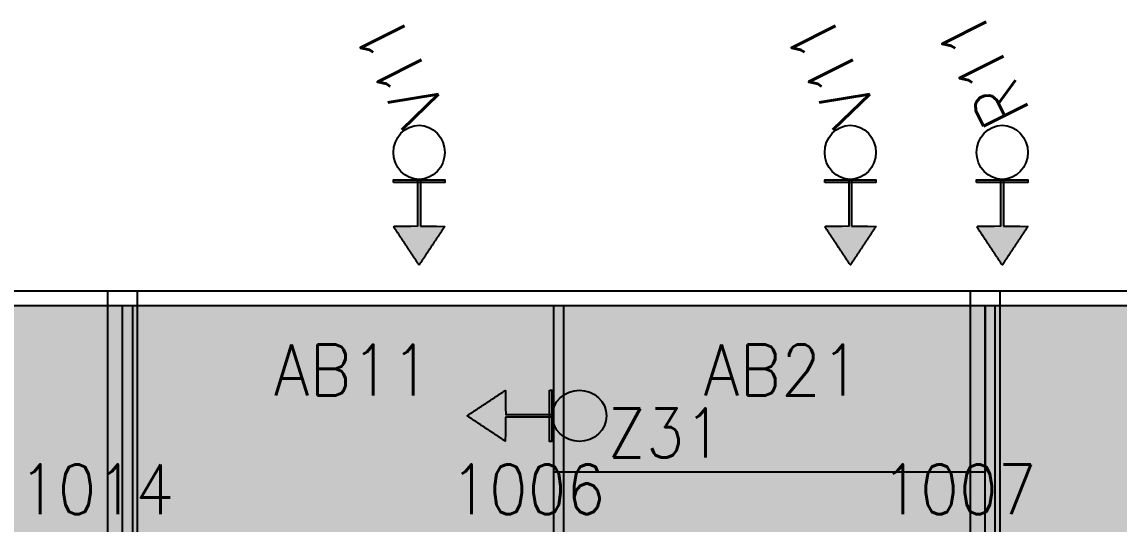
# Model space of a CAD drawing. Extents: x -63 to 1485, y -6 to 1218.
# Drawn here: x 226.5 to 450.3, y 1115.4 to 1217.8 of the extents above; entities that cross this region are included whole.
import ezdxf

# ---------------------------------------------------------------- set-up
doc = ezdxf.new("R2010")
doc.units = 0
doc.layers.get('0').update_dxf_attribs({"linetype": 'CONTINUOUS'})
doc.styles.get("Standard").update_dxf_attribs({"font": 'Standard'})

msp = doc.modelspace()

# ---------------------------------------------------------------- hatches: boundary and pattern name
for color, points in [(7, [(302.27, 1185.1), (302.27, 1185.62), (312.73, 1185.62), (312.73, 1185.1)]), (7, [(307.77, 1176.14), (311.06, 1176.14), (312.69, 1176.09), (312.61, 1175.97), (312.53, 1175.85), (312.46, 1175.74), (312.38, 1175.62), (312.3, 1175.5), (312.22, 1175.39), (312.15, 1175.27), (312.07, 1175.15), (311.99, 1175.04), (311.92, 1174.92), (311.84, 1174.81), (311.76, 1174.69), (311.68, 1174.57), (311.61, 1174.46), (311.53, 1174.34), (311.45, 1174.22), (311.38, 1174.11), (311.3, 1173.99), (311.22, 1173.88), (311.14, 1173.76), (311.07, 1173.64), (310.99, 1173.53), (310.91, 1173.41), (310.84, 1173.29), (310.76, 1173.18), (310.68, 1173.06), (310.6, 1172.95), (310.53, 1172.83), (310.45, 1172.71), (310.37, 1172.6), (310.3, 1172.48), (310.22, 1172.36), (310.14, 1172.25), (310.06, 1172.13), (309.99, 1172.01), (309.91, 1171.9), (309.83, 1171.78), (309.75, 1171.67), (309.68, 1171.55), (309.6, 1171.43), (309.52, 1171.32), (309.45, 1171.2), (309.37, 1171.08), (309.29, 1170.97), (309.21, 1170.85), (309.14, 1170.74), (309.06, 1170.62), (308.98, 1170.5), (308.91, 1170.39), (308.83, 1170.27), (308.75, 1170.15), (308.67, 1170.04), (308.6, 1169.92), (308.52, 1169.8), (308.44, 1169.69), (308.37, 1169.57), (308.29, 1169.46), (308.21, 1169.34), (308.13, 1169.22), (308.06, 1169.11), (307.98, 1168.99), (307.9, 1168.87), (307.83, 1168.76), (307.75, 1168.64), (307.67, 1168.53), (307.59, 1168.41), (307.52, 1168.29), (307.44, 1168.36), (307.36, 1168.48), (307.29, 1168.59), (307.21, 1168.71), (307.13, 1168.82), (307.05, 1168.94), (306.98, 1169.06), (306.9, 1169.17), (306.82, 1169.29), (306.75, 1169.41), (306.67, 1169.52), (306.59, 1169.64), (306.51, 1169.76), (306.44, 1169.87), (306.36, 1169.99), (306.28, 1170.1), (306.21, 1170.22), (306.13, 1170.34), (306.05, 1170.45), (305.97, 1170.57), (305.9, 1170.69), (305.82, 1170.8), (305.74, 1170.92), (305.67, 1171.03), (305.59, 1171.15), (305.51, 1171.27), (305.43, 1171.38), (305.36, 1171.5), (305.28, 1171.62), (305.2, 1171.73), (305.12, 1171.85), (305.05, 1171.97), (304.97, 1172.08), (304.89, 1172.2), (304.82, 1172.31), (304.74, 1172.43), (304.66, 1172.55), (304.58, 1172.66), (304.51, 1172.78), (304.43, 1172.9), (304.35, 1173.01), (304.28, 1173.13), (304.2, 1173.24), (304.12, 1173.36), (304.04, 1173.48), (303.97, 1173.59), (303.89, 1173.71), (303.81, 1173.83), (303.74, 1173.94), (303.66, 1174.06), (303.58, 1174.17), (303.5, 1174.29), (303.43, 1174.41), (303.35, 1174.52), (303.27, 1174.64), (303.2, 1174.76), (303.12, 1174.87), (303.04, 1174.99), (302.96, 1175.11), (302.89, 1175.22), (302.81, 1175.34), (302.73, 1175.45), (302.65, 1175.57), (302.58, 1175.69), (302.5, 1175.8), (302.42, 1175.92), (302.35, 1176.04), (302.54, 1176.14), (305.83, 1176.14), (307.23, 1176.21), (307.23, 1176.33), (307.23, 1176.44), (307.23, 1176.56), (307.23, 1176.68), (307.23, 1176.79), (307.23, 1176.91), (307.23, 1177.02), (307.23, 1177.14), (307.23, 1177.26), (307.23, 1177.37), (307.23, 1177.49), (307.23, 1177.61), (307.23, 1177.72), (307.23, 1177.84), (307.23, 1177.95), (307.23, 1178.07), (307.23, 1178.19), (307.23, 1178.3), (307.23, 1178.42), (307.23, 1178.54), (307.23, 1178.65), (307.23, 1178.77), (307.23, 1178.89), (307.23, 1179), (307.23, 1179.12), (307.23, 1179.23), (307.23, 1179.35), (307.23, 1179.47), (307.23, 1179.58), (307.23, 1179.7), (307.23, 1179.82), (307.23, 1179.93), (307.23, 1180.05), (307.23, 1180.17), (307.23, 1180.28), (307.23, 1180.4), (307.23, 1180.51), (307.23, 1180.63), (307.23, 1180.75), (307.23, 1180.86), (307.23, 1180.98), (307.23, 1181.1), (307.23, 1181.21), (307.23, 1181.33), (307.23, 1181.45), (307.23, 1181.56), (307.23, 1181.68), (307.23, 1181.79), (307.23, 1181.91), (307.23, 1182.03), (307.23, 1182.14), (307.23, 1182.26), (307.23, 1182.38), (307.23, 1182.49), (307.23, 1182.61), (307.23, 1182.72), (307.23, 1182.84), (307.23, 1182.96), (307.23, 1183.07), (307.23, 1183.19), (307.23, 1183.31), (307.23, 1183.42), (307.23, 1183.54), (307.23, 1183.66), (307.23, 1183.77), (307.23, 1183.89), (307.23, 1184), (307.23, 1184.12), (307.23, 1184.24), (307.23, 1184.35), (307.23, 1184.47), (307.23, 1184.59), (307.23, 1184.7), (307.23, 1184.82), (307.23, 1184.94), (307.23, 1185.05), (307.23, 1185.17), (307.23, 1185.28), (307.23, 1185.4), (307.23, 1185.52), (307.23, 1185.63), (307.77, 1185.68), (307.77, 1185.57), (307.77, 1185.45), (307.77, 1185.33), (307.77, 1185.22), (307.77, 1185.1), (307.77, 1184.99), (307.77, 1184.87), (307.77, 1184.75), (307.77, 1184.64), (307.77, 1184.52), (307.77, 1184.4), (307.77, 1184.29), (307.77, 1184.17), (307.77, 1184.05), (307.77, 1183.94), (307.77, 1183.82), (307.77, 1183.71), (307.77, 1183.59), (307.77, 1183.47), (307.77, 1183.36), (307.77, 1183.24), (307.77, 1183.12), (307.77, 1183.01), (307.77, 1182.89), (307.77, 1182.77), (307.77, 1182.66), (307.77, 1182.54), (307.77, 1182.43), (307.77, 1182.31), (307.77, 1182.19), (307.77, 1182.08), (307.77, 1181.96), (307.77, 1181.84), (307.77, 1181.73), (307.77, 1181.61), (307.77, 1181.49), (307.77, 1181.38), (307.77, 1181.26), (307.77, 1181.15), (307.77, 1181.03), (307.77, 1180.91), (307.77, 1180.8), (307.77, 1180.68), (307.77, 1180.56), (307.77, 1180.45), (307.77, 1180.33), (307.77, 1180.21), (307.77, 1180.1), (307.77, 1179.98), (307.77, 1179.87), (307.77, 1179.75), (307.77, 1179.63), (307.77, 1179.52), (307.77, 1179.4), (307.77, 1179.28), (307.77, 1179.17), (307.77, 1179.05), (307.77, 1178.94), (307.77, 1178.82), (307.77, 1178.7), (307.77, 1178.59), (307.77, 1178.47), (307.77, 1178.35), (307.77, 1178.24), (307.77, 1178.12), (307.77, 1178), (307.77, 1177.89), (307.77, 1177.77), (307.77, 1177.66), (307.77, 1177.54), (307.77, 1177.42), (307.77, 1177.31), (307.77, 1177.19), (307.77, 1177.07), (307.77, 1176.96), (307.77, 1176.84), (307.77, 1176.72), (307.77, 1176.61), (307.77, 1176.49), (307.77, 1176.38), (307.77, 1176.26)]), (7, [(390.27, 1185.1), (390.27, 1185.62), (400.73, 1185.62), (400.73, 1185.1)]), (7, [(395.77, 1176.14), (399.06, 1176.14), (400.69, 1176.09), (400.61, 1175.97), (400.53, 1175.85), (400.46, 1175.74), (400.38, 1175.62), (400.3, 1175.5), (400.22, 1175.39), (400.15, 1175.27), (400.07, 1175.15), (399.99, 1175.04), (399.92, 1174.92), (399.84, 1174.81), (399.76, 1174.69), (399.68, 1174.57), (399.61, 1174.46), (399.53, 1174.34), (399.45, 1174.22), (399.38, 1174.11), (399.3, 1173.99), (399.22, 1173.88), (399.14, 1173.76), (399.07, 1173.64), (398.99, 1173.53), (398.91, 1173.41), (398.84, 1173.29), (398.76, 1173.18), (398.68, 1173.06), (398.6, 1172.95), (398.53, 1172.83), (398.45, 1172.71), (398.37, 1172.6), (398.3, 1172.48), (398.22, 1172.36), (398.14, 1172.25), (398.06, 1172.13), (397.99, 1172.01), (397.91, 1171.9), (397.83, 1171.78), (397.75, 1171.67), (397.68, 1171.55), (397.6, 1171.43), (397.52, 1171.32), (397.45, 1171.2), (397.37, 1171.08), (397.29, 1170.97), (397.21, 1170.85), (397.14, 1170.74), (397.06, 1170.62), (396.98, 1170.5), (396.91, 1170.39), (396.83, 1170.27), (396.75, 1170.15), (396.67, 1170.04), (396.6, 1169.92), (396.52, 1169.8), (396.44, 1169.69), (396.37, 1169.57), (396.29, 1169.46), (396.21, 1169.34), (396.13, 1169.22), (396.06, 1169.11), (395.98, 1168.99), (395.9, 1168.87), (395.83, 1168.76), (395.75, 1168.64), (395.67, 1168.53), (395.59, 1168.41), (395.52, 1168.29), (395.44, 1168.36), (395.36, 1168.48), (395.29, 1168.59), (395.21, 1168.71), (395.13, 1168.82), (395.05, 1168.94), (394.98, 1169.06), (394.9, 1169.17), (394.82, 1169.29), (394.75, 1169.41), (394.67, 1169.52), (394.59, 1169.64), (394.51, 1169.76), (394.44, 1169.87), (394.36, 1169.99), (394.28, 1170.1), (394.21, 1170.22), (394.13, 1170.34), (394.05, 1170.45), (393.97, 1170.57), (393.9, 1170.69), (393.82, 1170.8), (393.74, 1170.92), (393.67, 1171.03), (393.59, 1171.15), (393.51, 1171.27), (393.43, 1171.38), (393.36, 1171.5), (393.28, 1171.62), (393.2, 1171.73), (393.12, 1171.85), (393.05, 1171.97), (392.97, 1172.08), (392.89, 1172.2), (392.82, 1172.31), (392.74, 1172.43), (392.66, 1172.55), (392.58, 1172.66), (392.51, 1172.78), (392.43, 1172.9), (392.35, 1173.01), (392.28, 1173.13), (392.2, 1173.24), (392.12, 1173.36), (392.04, 1173.48), (391.97, 1173.59), (391.89, 1173.71), (391.81, 1173.83), (391.74, 1173.94), (391.66, 1174.06), (391.58, 1174.17), (391.5, 1174.29), (391.43, 1174.41), (391.35, 1174.52), (391.27, 1174.64), (391.2, 1174.76), (391.12, 1174.87), (391.04, 1174.99), (390.96, 1175.11), (390.89, 1175.22), (390.81, 1175.34), (390.73, 1175.45), (390.65, 1175.57), (390.58, 1175.69), (390.5, 1175.8), (390.42, 1175.92), (390.35, 1176.04), (390.54, 1176.14), (393.83, 1176.14), (395.23, 1176.21), (395.23, 1176.33), (395.23, 1176.44), (395.23, 1176.56), (395.23, 1176.68), (395.23, 1176.79), (395.23, 1176.91), (395.23, 1177.02), (395.23, 1177.14), (395.23, 1177.26), (395.23, 1177.37), (395.23, 1177.49), (395.23, 1177.61), (395.23, 1177.72), (395.23, 1177.84), (395.23, 1177.95), (395.23, 1178.07), (395.23, 1178.19), (395.23, 1178.3), (395.23, 1178.42), (395.23, 1178.54), (395.23, 1178.65), (395.23, 1178.77), (395.23, 1178.89), (395.23, 1179), (395.23, 1179.12), (395.23, 1179.23), (395.23, 1179.35), (395.23, 1179.47), (395.23, 1179.58), (395.23, 1179.7), (395.23, 1179.82), (395.23, 1179.93), (395.23, 1180.05), (395.23, 1180.17), (395.23, 1180.28), (395.23, 1180.4), (395.23, 1180.51), (395.23, 1180.63), (395.23, 1180.75), (395.23, 1180.86), (395.23, 1180.98), (395.23, 1181.1), (395.23, 1181.21), (395.23, 1181.33), (395.23, 1181.45), (395.23, 1181.56), (395.23, 1181.68), (395.23, 1181.79), (395.23, 1181.91), (395.23, 1182.03), (395.23, 1182.14), (395.23, 1182.26), (395.23, 1182.38), (395.23, 1182.49), (395.23, 1182.61), (395.23, 1182.72), (395.23, 1182.84), (395.23, 1182.96), (395.23, 1183.07), (395.23, 1183.19), (395.23, 1183.31), (395.23, 1183.42), (395.23, 1183.54), (395.23, 1183.66), (395.23, 1183.77), (395.23, 1183.89), (395.23, 1184), (395.23, 1184.12), (395.23, 1184.24), (395.23, 1184.35), (395.23, 1184.47), (395.23, 1184.59), (395.23, 1184.7), (395.23, 1184.82), (395.23, 1184.94), (395.23, 1185.05), (395.23, 1185.17), (395.23, 1185.28), (395.23, 1185.4), (395.23, 1185.52), (395.23, 1185.63), (395.77, 1185.68), (395.77, 1185.57), (395.77, 1185.45), (395.77, 1185.33), (395.77, 1185.22), (395.77, 1185.1), (395.77, 1184.99), (395.77, 1184.87), (395.77, 1184.75), (395.77, 1184.64), (395.77, 1184.52), (395.77, 1184.4), (395.77, 1184.29), (395.77, 1184.17), (395.77, 1184.05), (395.77, 1183.94), (395.77, 1183.82), (395.77, 1183.71), (395.77, 1183.59), (395.77, 1183.47), (395.77, 1183.36), (395.77, 1183.24), (395.77, 1183.12), (395.77, 1183.01), (395.77, 1182.89), (395.77, 1182.77), (395.77, 1182.66), (395.77, 1182.54), (395.77, 1182.43), (395.77, 1182.31), (395.77, 1182.19), (395.77, 1182.08), (395.77, 1181.96), (395.77, 1181.84), (395.77, 1181.73), (395.77, 1181.61), (395.77, 1181.49), (395.77, 1181.38), (395.77, 1181.26), (395.77, 1181.15), (395.77, 1181.03), (395.77, 1180.91), (395.77, 1180.8), (395.77, 1180.68), (395.77, 1180.56), (395.77, 1180.45), (395.77, 1180.33), (395.77, 1180.21), (395.77, 1180.1), (395.77, 1179.98), (395.77, 1179.87), (395.77, 1179.75), (395.77, 1179.63), (395.77, 1179.52), (395.77, 1179.4), (395.77, 1179.28), (395.77, 1179.17), (395.77, 1179.05), (395.77, 1178.94), (395.77, 1178.82), (395.77, 1178.7), (395.77, 1178.59), (395.77, 1178.47), (395.77, 1178.35), (395.77, 1178.24), (395.77, 1178.12), (395.77, 1178), (395.77, 1177.89), (395.77, 1177.77), (395.77, 1177.66), (395.77, 1177.54), (395.77, 1177.42), (395.77, 1177.31), (395.77, 1177.19), (395.77, 1177.07), (395.77, 1176.96), (395.77, 1176.84), (395.77, 1176.72), (395.77, 1176.61), (395.77, 1176.49), (395.77, 1176.38), (395.77, 1176.26)]), (7, [(421.27, 1185.1), (421.27, 1185.62), (431.73, 1185.62), (431.73, 1185.1)]), (7, [(426.77, 1176.14), (430.06, 1176.14), (431.69, 1176.09), (431.61, 1175.97), (431.53, 1175.85), (431.46, 1175.74), (431.38, 1175.62), (431.3, 1175.5), (431.22, 1175.39), (431.15, 1175.27), (431.07, 1175.15), (430.99, 1175.04), (430.92, 1174.92), (430.84, 1174.81), (430.76, 1174.69), (430.68, 1174.57), (430.61, 1174.46), (430.53, 1174.34), (430.45, 1174.22), (430.38, 1174.11), (430.3, 1173.99), (430.22, 1173.88), (430.14, 1173.76), (430.07, 1173.64), (429.99, 1173.53), (429.91, 1173.41), (429.84, 1173.29), (429.76, 1173.18), (429.68, 1173.06), (429.6, 1172.95), (429.53, 1172.83), (429.45, 1172.71), (429.37, 1172.6), (429.3, 1172.48), (429.22, 1172.36), (429.14, 1172.25), (429.06, 1172.13), (428.99, 1172.01), (428.91, 1171.9), (428.83, 1171.78), (428.75, 1171.67), (428.68, 1171.55), (428.6, 1171.43), (428.52, 1171.32), (428.45, 1171.2), (428.37, 1171.08), (428.29, 1170.97), (428.21, 1170.85), (428.14, 1170.74), (428.06, 1170.62), (427.98, 1170.5), (427.91, 1170.39), (427.83, 1170.27), (427.75, 1170.15), (427.67, 1170.04), (427.6, 1169.92), (427.52, 1169.8), (427.44, 1169.69), (427.37, 1169.57), (427.29, 1169.46), (427.21, 1169.34), (427.13, 1169.22), (427.06, 1169.11), (426.98, 1168.99), (426.9, 1168.87), (426.83, 1168.76), (426.75, 1168.64), (426.67, 1168.53), (426.59, 1168.41), (426.52, 1168.29), (426.44, 1168.36), (426.36, 1168.48), (426.29, 1168.59), (426.21, 1168.71), (426.13, 1168.82), (426.05, 1168.94), (425.98, 1169.06), (425.9, 1169.17), (425.82, 1169.29), (425.75, 1169.41), (425.67, 1169.52), (425.59, 1169.64), (425.51, 1169.76), (425.44, 1169.87), (425.36, 1169.99), (425.28, 1170.1), (425.21, 1170.22), (425.13, 1170.34), (425.05, 1170.45), (424.97, 1170.57), (424.9, 1170.69), (424.82, 1170.8), (424.74, 1170.92), (424.67, 1171.03), (424.59, 1171.15), (424.51, 1171.27), (424.43, 1171.38), (424.36, 1171.5), (424.28, 1171.62), (424.2, 1171.73), (424.12, 1171.85), (424.05, 1171.97), (423.97, 1172.08), (423.89, 1172.2), (423.82, 1172.31), (423.74, 1172.43), (423.66, 1172.55), (423.58, 1172.66), (423.51, 1172.78), (423.43, 1172.9), (423.35, 1173.01), (423.28, 1173.13), (423.2, 1173.24), (423.12, 1173.36), (423.04, 1173.48), (422.97, 1173.59), (422.89, 1173.71), (422.81, 1173.83), (422.74, 1173.94), (422.66, 1174.06), (422.58, 1174.17), (422.5, 1174.29), (422.43, 1174.41), (422.35, 1174.52), (422.27, 1174.64), (422.2, 1174.76), (422.12, 1174.87), (422.04, 1174.99), (421.96, 1175.11), (421.89, 1175.22), (421.81, 1175.34), (421.73, 1175.45), (421.65, 1175.57), (421.58, 1175.69), (421.5, 1175.8), (421.42, 1175.92), (421.35, 1176.04), (421.54, 1176.14), (424.83, 1176.14), (426.23, 1176.21), (426.23, 1176.33), (426.23, 1176.44), (426.23, 1176.56), (426.23, 1176.68), (426.23, 1176.79), (426.23, 1176.91), (426.23, 1177.02), (426.23, 1177.14), (426.23, 1177.26), (426.23, 1177.37), (426.23, 1177.49), (426.23, 1177.61), (426.23, 1177.72), (426.23, 1177.84), (426.23, 1177.95), (426.23, 1178.07), (426.23, 1178.19), (426.23, 1178.3), (426.23, 1178.42), (426.23, 1178.54), (426.23, 1178.65), (426.23, 1178.77), (426.23, 1178.89), (426.23, 1179), (426.23, 1179.12), (426.23, 1179.23), (426.23, 1179.35), (426.23, 1179.47), (426.23, 1179.58), (426.23, 1179.7), (426.23, 1179.82), (426.23, 1179.93), (426.23, 1180.05), (426.23, 1180.17), (426.23, 1180.28), (426.23, 1180.4), (426.23, 1180.51), (426.23, 1180.63), (426.23, 1180.75), (426.23, 1180.86), (426.23, 1180.98), (426.23, 1181.1), (426.23, 1181.21), (426.23, 1181.33), (426.23, 1181.45), (426.23, 1181.56), (426.23, 1181.68), (426.23, 1181.79), (426.23, 1181.91), (426.23, 1182.03), (426.23, 1182.14), (426.23, 1182.26), (426.23, 1182.38), (426.23, 1182.49), (426.23, 1182.61), (426.23, 1182.72), (426.23, 1182.84), (426.23, 1182.96), (426.23, 1183.07), (426.23, 1183.19), (426.23, 1183.31), (426.23, 1183.42), (426.23, 1183.54), (426.23, 1183.66), (426.23, 1183.77), (426.23, 1183.89), (426.23, 1184), (426.23, 1184.12), (426.23, 1184.24), (426.23, 1184.35), (426.23, 1184.47), (426.23, 1184.59), (426.23, 1184.7), (426.23, 1184.82), (426.23, 1184.94), (426.23, 1185.05), (426.23, 1185.17), (426.23, 1185.28), (426.23, 1185.4), (426.23, 1185.52), (426.23, 1185.63), (426.77, 1185.68), (426.77, 1185.57), (426.77, 1185.45), (426.77, 1185.33), (426.77, 1185.22), (426.77, 1185.1), (426.77, 1184.99), (426.77, 1184.87), (426.77, 1184.75), (426.77, 1184.64), (426.77, 1184.52), (426.77, 1184.4), (426.77, 1184.29), (426.77, 1184.17), (426.77, 1184.05), (426.77, 1183.94), (426.77, 1183.82), (426.77, 1183.71), (426.77, 1183.59), (426.77, 1183.47), (426.77, 1183.36), (426.77, 1183.24), (426.77, 1183.12), (426.77, 1183.01), (426.77, 1182.89), (426.77, 1182.77), (426.77, 1182.66), (426.77, 1182.54), (426.77, 1182.43), (426.77, 1182.31), (426.77, 1182.19), (426.77, 1182.08), (426.77, 1181.96), (426.77, 1181.84), (426.77, 1181.73), (426.77, 1181.61), (426.77, 1181.49), (426.77, 1181.38), (426.77, 1181.26), (426.77, 1181.15), (426.77, 1181.03), (426.77, 1180.91), (426.77, 1180.8), (426.77, 1180.68), (426.77, 1180.56), (426.77, 1180.45), (426.77, 1180.33), (426.77, 1180.21), (426.77, 1180.1), (426.77, 1179.98), (426.77, 1179.87), (426.77, 1179.75), (426.77, 1179.63), (426.77, 1179.52), (426.77, 1179.4), (426.77, 1179.28), (426.77, 1179.17), (426.77, 1179.05), (426.77, 1178.94), (426.77, 1178.82), (426.77, 1178.7), (426.77, 1178.59), (426.77, 1178.47), (426.77, 1178.35), (426.77, 1178.24), (426.77, 1178.12), (426.77, 1178), (426.77, 1177.89), (426.77, 1177.77), (426.77, 1177.66), (426.77, 1177.54), (426.77, 1177.42), (426.77, 1177.31), (426.77, 1177.19), (426.77, 1177.07), (426.77, 1176.96), (426.77, 1176.84), (426.77, 1176.72), (426.77, 1176.61), (426.77, 1176.49), (426.77, 1176.38), (426.77, 1176.26)]), (255, [(159, 1160), (249, 1160), (249, 1028), (159, 1028)]), (255, [(247, 1160), (337, 1160), (337, 1028), (247, 1028)]), (255, [(335, 1160), (425, 1160), (425, 1028), (335, 1028)]), (255, [(423, 1160), (513, 1160), (513, 1028), (423, 1028)]), (7, [(325.14, 1137.23), (325.14, 1133.94), (325.09, 1132.31), (324.97, 1132.39), (324.85, 1132.47), (324.74, 1132.54), (324.62, 1132.62), (324.5, 1132.7), (324.39, 1132.78), (324.27, 1132.85), (324.15, 1132.93), (324.04, 1133.01), (323.92, 1133.08), (323.81, 1133.16), (323.69, 1133.24), (323.57, 1133.32), (323.46, 1133.39), (323.34, 1133.47), (323.22, 1133.55), (323.11, 1133.62), (322.99, 1133.7), (322.88, 1133.78), (322.76, 1133.86), (322.64, 1133.93), (322.53, 1134.01), (322.41, 1134.09), (322.29, 1134.16), (322.18, 1134.24), (322.06, 1134.32), (321.95, 1134.4), (321.83, 1134.47), (321.71, 1134.55), (321.6, 1134.63), (321.48, 1134.7), (321.36, 1134.78), (321.25, 1134.86), (321.13, 1134.94), (321.01, 1135.01), (320.9, 1135.09), (320.78, 1135.17), (320.67, 1135.25), (320.55, 1135.32), (320.43, 1135.4), (320.32, 1135.48), (320.2, 1135.55), (320.08, 1135.63), (319.97, 1135.71), (319.85, 1135.79), (319.74, 1135.86), (319.62, 1135.94), (319.5, 1136.02), (319.39, 1136.09), (319.27, 1136.17), (319.15, 1136.25), (319.04, 1136.33), (318.92, 1136.4), (318.8, 1136.48), (318.69, 1136.56), (318.57, 1136.63), (318.46, 1136.71), (318.34, 1136.79), (318.22, 1136.87), (318.11, 1136.94), (317.99, 1137.02), (317.87, 1137.1), (317.76, 1137.17), (317.64, 1137.25), (317.53, 1137.33), (317.41, 1137.41), (317.29, 1137.48), (317.36, 1137.56), (317.48, 1137.64), (317.59, 1137.71), (317.71, 1137.79), (317.82, 1137.87), (317.94, 1137.95), (318.06, 1138.02), (318.17, 1138.1), (318.29, 1138.18), (318.41, 1138.25), (318.52, 1138.33), (318.64, 1138.41), (318.76, 1138.49), (318.87, 1138.56), (318.99, 1138.64), (319.1, 1138.72), (319.22, 1138.79), (319.34, 1138.87), (319.45, 1138.95), (319.57, 1139.03), (319.69, 1139.1), (319.8, 1139.18), (319.92, 1139.26), (320.03, 1139.33), (320.15, 1139.41), (320.27, 1139.49), (320.38, 1139.57), (320.5, 1139.64), (320.62, 1139.72), (320.73, 1139.8), (320.85, 1139.88), (320.97, 1139.95), (321.08, 1140.03), (321.2, 1140.11), (321.31, 1140.18), (321.43, 1140.26), (321.55, 1140.34), (321.66, 1140.42), (321.78, 1140.49), (321.9, 1140.57), (322.01, 1140.65), (322.13, 1140.72), (322.24, 1140.8), (322.36, 1140.88), (322.48, 1140.96), (322.59, 1141.03), (322.71, 1141.11), (322.83, 1141.19), (322.94, 1141.26), (323.06, 1141.34), (323.17, 1141.42), (323.29, 1141.5), (323.41, 1141.57), (323.52, 1141.65), (323.64, 1141.73), (323.76, 1141.8), (323.87, 1141.88), (323.99, 1141.96), (324.11, 1142.04), (324.22, 1142.11), (324.34, 1142.19), (324.45, 1142.27), (324.57, 1142.35), (324.69, 1142.42), (324.8, 1142.5), (324.92, 1142.58), (325.04, 1142.65), (325.14, 1142.46), (325.14, 1139.17), (325.21, 1137.77), (325.33, 1137.77), (325.44, 1137.77), (325.56, 1137.77), (325.68, 1137.77), (325.79, 1137.77), (325.91, 1137.77), (326.02, 1137.77), (326.14, 1137.77), (326.26, 1137.77), (326.37, 1137.77), (326.49, 1137.77), (326.61, 1137.77), (326.72, 1137.77), (326.84, 1137.77), (326.95, 1137.77), (327.07, 1137.77), (327.19, 1137.77), (327.3, 1137.77), (327.42, 1137.77), (327.54, 1137.77), (327.65, 1137.77), (327.77, 1137.77), (327.89, 1137.77), (328, 1137.77), (328.12, 1137.77), (328.23, 1137.77), (328.35, 1137.77), (328.47, 1137.77), (328.58, 1137.77), (328.7, 1137.77), (328.82, 1137.77), (328.93, 1137.77), (329.05, 1137.77), (329.17, 1137.77), (329.28, 1137.77), (329.4, 1137.77), (329.51, 1137.77), (329.63, 1137.77), (329.75, 1137.77), (329.86, 1137.77), (329.98, 1137.77), (330.1, 1137.77), (330.21, 1137.77), (330.33, 1137.77), (330.45, 1137.77), (330.56, 1137.77), (330.68, 1137.77), (330.79, 1137.77), (330.91, 1137.77), (331.03, 1137.77), (331.14, 1137.77), (331.26, 1137.77), (331.38, 1137.77), (331.49, 1137.77), (331.61, 1137.77), (331.72, 1137.77), (331.84, 1137.77), (331.96, 1137.77), (332.07, 1137.77), (332.19, 1137.77), (332.31, 1137.77), (332.42, 1137.77), (332.54, 1137.77), (332.66, 1137.77), (332.77, 1137.77), (332.89, 1137.77), (333, 1137.77), (333.12, 1137.77), (333.24, 1137.77), (333.35, 1137.77), (333.47, 1137.77), (333.59, 1137.77), (333.7, 1137.77), (333.82, 1137.77), (333.94, 1137.77), (334.05, 1137.77), (334.17, 1137.77), (334.28, 1137.77), (334.4, 1137.77), (334.52, 1137.77), (334.63, 1137.77), (334.68, 1137.23), (334.57, 1137.23), (334.45, 1137.23), (334.33, 1137.23), (334.22, 1137.23), (334.1, 1137.23), (333.99, 1137.23), (333.87, 1137.23), (333.75, 1137.23), (333.64, 1137.23), (333.52, 1137.23), (333.4, 1137.23), (333.29, 1137.23), (333.17, 1137.23), (333.05, 1137.23), (332.94, 1137.23), (332.82, 1137.23), (332.71, 1137.23), (332.59, 1137.23), (332.47, 1137.23), (332.36, 1137.23), (332.24, 1137.23), (332.12, 1137.23), (332.01, 1137.23), (331.89, 1137.23), (331.77, 1137.23), (331.66, 1137.23), (331.54, 1137.23), (331.43, 1137.23), (331.31, 1137.23), (331.19, 1137.23), (331.08, 1137.23), (330.96, 1137.23), (330.84, 1137.23), (330.73, 1137.23), (330.61, 1137.23), (330.49, 1137.23), (330.38, 1137.23), (330.26, 1137.23), (330.15, 1137.23), (330.03, 1137.23), (329.91, 1137.23), (329.8, 1137.23), (329.68, 1137.23), (329.56, 1137.23), (329.45, 1137.23), (329.33, 1137.23), (329.21, 1137.23), (329.1, 1137.23), (328.98, 1137.23), (328.87, 1137.23), (328.75, 1137.23), (328.63, 1137.23), (328.52, 1137.23), (328.4, 1137.23), (328.28, 1137.23), (328.17, 1137.23), (328.05, 1137.23), (327.94, 1137.23), (327.82, 1137.23), (327.7, 1137.23), (327.59, 1137.23), (327.47, 1137.23), (327.35, 1137.23), (327.24, 1137.23), (327.12, 1137.23), (327, 1137.23), (326.89, 1137.23), (326.77, 1137.23), (326.66, 1137.23), (326.54, 1137.23), (326.42, 1137.23), (326.31, 1137.23), (326.19, 1137.23), (326.07, 1137.23), (325.96, 1137.23), (325.84, 1137.23), (325.72, 1137.23), (325.61, 1137.23), (325.49, 1137.23), (325.38, 1137.23), (325.26, 1137.23)]), (7, [(334.1, 1142.72), (334.62, 1142.72), (334.62, 1132.27), (334.1, 1132.27)])]:
    msp.add_hatch(color=color).paths.add_polyline_path(points, flags=0)
at = {"true_color": 0x6fd892}
msp.add_hatch(color=113, dxfattribs=at).paths.add_polyline_path([(335, 1160), (423, 1160), (423, 1126), (335, 1126)], flags=0)

# ---------------------------------------------------------------- linework, layer by layer
at = {"color": 7}
for points in [[(307.5, 1196.73), (308.52, 1196.62), (309.5, 1196.31), (310.4, 1195.8), (311.19, 1195.11), (311.84, 1194.28), (312.33, 1193.33), (312.62, 1192.29), (312.73, 1191.22), (312.62, 1190.14), (312.33, 1189.11), (311.84, 1188.16), (311.19, 1187.32), (310.4, 1186.64), (309.5, 1186.13), (308.52, 1185.81), (307.5, 1185.71), (306.48, 1185.81), (305.5, 1186.13), (304.6, 1186.64), (303.81, 1187.32), (303.16, 1188.16), (302.67, 1189.11), (302.38, 1190.14), (302.27, 1191.22), (302.38, 1192.29), (302.67, 1193.33), (303.16, 1194.28), (303.81, 1195.11), (304.6, 1195.8), (305.5, 1196.31), (306.48, 1196.62)], [(395.5, 1196.73), (396.52, 1196.62), (397.5, 1196.31), (398.4, 1195.8), (399.19, 1195.11), (399.84, 1194.28), (400.33, 1193.33), (400.62, 1192.29), (400.73, 1191.22), (400.62, 1190.14), (400.33, 1189.11), (399.84, 1188.16), (399.19, 1187.32), (398.4, 1186.64), (397.5, 1186.13), (396.52, 1185.81), (395.5, 1185.71), (394.48, 1185.81), (393.5, 1186.13), (392.6, 1186.64), (391.81, 1187.32), (391.16, 1188.16), (390.67, 1189.11), (390.38, 1190.14), (390.27, 1191.22), (390.38, 1192.29), (390.67, 1193.33), (391.16, 1194.28), (391.81, 1195.11), (392.6, 1195.8), (393.5, 1196.31), (394.48, 1196.62)], [(426.5, 1196.73), (427.52, 1196.62), (428.5, 1196.31), (429.4, 1195.8), (430.19, 1195.11), (430.84, 1194.28), (431.33, 1193.33), (431.62, 1192.29), (431.73, 1191.22), (431.62, 1190.14), (431.33, 1189.11), (430.84, 1188.16), (430.19, 1187.32), (429.4, 1186.64), (428.5, 1186.13), (427.52, 1185.81), (426.5, 1185.71), (425.48, 1185.81), (424.5, 1186.13), (423.6, 1186.64), (422.81, 1187.32), (422.16, 1188.16), (421.67, 1189.11), (421.38, 1190.14), (421.27, 1191.22), (421.38, 1192.29), (421.67, 1193.33), (422.16, 1194.28), (422.81, 1195.11), (423.6, 1195.8), (424.5, 1196.31), (425.48, 1196.62)], [(302.27, 1185.1), (302.27, 1185.62), (312.73, 1185.62), (312.73, 1185.1)], [(307.77, 1176.14), (311.06, 1176.14), (312.69, 1176.09), (312.61, 1175.97), (312.53, 1175.85), (312.46, 1175.74), (312.38, 1175.62), (312.3, 1175.5), (312.22, 1175.39), (312.15, 1175.27), (312.07, 1175.15), (311.99, 1175.04), (311.92, 1174.92), (311.84, 1174.81), (311.76, 1174.69), (311.68, 1174.57), (311.61, 1174.46), (311.53, 1174.34), (311.45, 1174.22), (311.38, 1174.11), (311.3, 1173.99), (311.22, 1173.88), (311.14, 1173.76), (311.07, 1173.64), (310.99, 1173.53), (310.91, 1173.41), (310.84, 1173.29), (310.76, 1173.18), (310.68, 1173.06), (310.6, 1172.95), (310.53, 1172.83), (310.45, 1172.71), (310.37, 1172.6), (310.3, 1172.48), (310.22, 1172.36), (310.14, 1172.25), (310.06, 1172.13), (309.99, 1172.01), (309.91, 1171.9), (309.83, 1171.78), (309.75, 1171.67), (309.68, 1171.55), (309.6, 1171.43), (309.52, 1171.32), (309.45, 1171.2), (309.37, 1171.08), (309.29, 1170.97), (309.21, 1170.85), (309.14, 1170.74), (309.06, 1170.62), (308.98, 1170.5), (308.91, 1170.39), (308.83, 1170.27), (308.75, 1170.15), (308.67, 1170.04), (308.6, 1169.92), (308.52, 1169.8), (308.44, 1169.69), (308.37, 1169.57), (308.29, 1169.46), (308.21, 1169.34), (308.13, 1169.22), (308.06, 1169.11), (307.98, 1168.99), (307.9, 1168.87), (307.83, 1168.76), (307.75, 1168.64), (307.67, 1168.53), (307.59, 1168.41), (307.52, 1168.29), (307.44, 1168.36), (307.36, 1168.48), (307.29, 1168.59), (307.21, 1168.71), (307.13, 1168.82), (307.05, 1168.94), (306.98, 1169.06), (306.9, 1169.17), (306.82, 1169.29), (306.75, 1169.41), (306.67, 1169.52), (306.59, 1169.64), (306.51, 1169.76), (306.44, 1169.87), (306.36, 1169.99), (306.28, 1170.1), (306.21, 1170.22), (306.13, 1170.34), (306.05, 1170.45), (305.97, 1170.57), (305.9, 1170.69), (305.82, 1170.8), (305.74, 1170.92), (305.67, 1171.03), (305.59, 1171.15), (305.51, 1171.27), (305.43, 1171.38), (305.36, 1171.5), (305.28, 1171.62), (305.2, 1171.73), (305.12, 1171.85), (305.05, 1171.97), (304.97, 1172.08), (304.89, 1172.2), (304.82, 1172.31), (304.74, 1172.43), (304.66, 1172.55), (304.58, 1172.66), (304.51, 1172.78), (304.43, 1172.9), (304.35, 1173.01), (304.28, 1173.13), (304.2, 1173.24), (304.12, 1173.36), (304.04, 1173.48), (303.97, 1173.59), (303.89, 1173.71), (303.81, 1173.83), (303.74, 1173.94), (303.66, 1174.06), (303.58, 1174.17), (303.5, 1174.29), (303.43, 1174.41), (303.35, 1174.52), (303.27, 1174.64), (303.2, 1174.76), (303.12, 1174.87), (303.04, 1174.99), (302.96, 1175.11), (302.89, 1175.22), (302.81, 1175.34), (302.73, 1175.45), (302.65, 1175.57), (302.58, 1175.69), (302.5, 1175.8), (302.42, 1175.92), (302.35, 1176.04), (302.54, 1176.14), (305.83, 1176.14), (307.23, 1176.21), (307.23, 1176.33), (307.23, 1176.44), (307.23, 1176.56), (307.23, 1176.68), (307.23, 1176.79), (307.23, 1176.91), (307.23, 1177.02), (307.23, 1177.14), (307.23, 1177.26), (307.23, 1177.37), (307.23, 1177.49), (307.23, 1177.61), (307.23, 1177.72), (307.23, 1177.84), (307.23, 1177.95), (307.23, 1178.07), (307.23, 1178.19), (307.23, 1178.3), (307.23, 1178.42), (307.23, 1178.54), (307.23, 1178.65), (307.23, 1178.77), (307.23, 1178.89), (307.23, 1179), (307.23, 1179.12), (307.23, 1179.23), (307.23, 1179.35), (307.23, 1179.47), (307.23, 1179.58), (307.23, 1179.7), (307.23, 1179.82), (307.23, 1179.93), (307.23, 1180.05), (307.23, 1180.17), (307.23, 1180.28), (307.23, 1180.4), (307.23, 1180.51), (307.23, 1180.63), (307.23, 1180.75), (307.23, 1180.86), (307.23, 1180.98), (307.23, 1181.1), (307.23, 1181.21), (307.23, 1181.33), (307.23, 1181.45), (307.23, 1181.56), (307.23, 1181.68), (307.23, 1181.79), (307.23, 1181.91), (307.23, 1182.03), (307.23, 1182.14), (307.23, 1182.26), (307.23, 1182.38), (307.23, 1182.49), (307.23, 1182.61), (307.23, 1182.72), (307.23, 1182.84), (307.23, 1182.96), (307.23, 1183.07), (307.23, 1183.19), (307.23, 1183.31), (307.23, 1183.42), (307.23, 1183.54), (307.23, 1183.66), (307.23, 1183.77), (307.23, 1183.89), (307.23, 1184), (307.23, 1184.12), (307.23, 1184.24), (307.23, 1184.35), (307.23, 1184.47), (307.23, 1184.59), (307.23, 1184.7), (307.23, 1184.82), (307.23, 1184.94), (307.23, 1185.05), (307.23, 1185.17), (307.23, 1185.28), (307.23, 1185.4), (307.23, 1185.52), (307.23, 1185.63), (307.77, 1185.68), (307.77, 1185.57), (307.77, 1185.45), (307.77, 1185.33), (307.77, 1185.22), (307.77, 1185.1), (307.77, 1184.99), (307.77, 1184.87), (307.77, 1184.75), (307.77, 1184.64), (307.77, 1184.52), (307.77, 1184.4), (307.77, 1184.29), (307.77, 1184.17), (307.77, 1184.05), (307.77, 1183.94), (307.77, 1183.82), (307.77, 1183.71), (307.77, 1183.59), (307.77, 1183.47), (307.77, 1183.36), (307.77, 1183.24), (307.77, 1183.12), (307.77, 1183.01), (307.77, 1182.89), (307.77, 1182.77), (307.77, 1182.66), (307.77, 1182.54), (307.77, 1182.43), (307.77, 1182.31), (307.77, 1182.19), (307.77, 1182.08), (307.77, 1181.96), (307.77, 1181.84), (307.77, 1181.73), (307.77, 1181.61), (307.77, 1181.49), (307.77, 1181.38), (307.77, 1181.26), (307.77, 1181.15), (307.77, 1181.03), (307.77, 1180.91), (307.77, 1180.8), (307.77, 1180.68), (307.77, 1180.56), (307.77, 1180.45), (307.77, 1180.33), (307.77, 1180.21), (307.77, 1180.1), (307.77, 1179.98), (307.77, 1179.87), (307.77, 1179.75), (307.77, 1179.63), (307.77, 1179.52), (307.77, 1179.4), (307.77, 1179.28), (307.77, 1179.17), (307.77, 1179.05), (307.77, 1178.94), (307.77, 1178.82), (307.77, 1178.7), (307.77, 1178.59), (307.77, 1178.47), (307.77, 1178.35), (307.77, 1178.24), (307.77, 1178.12), (307.77, 1178), (307.77, 1177.89), (307.77, 1177.77), (307.77, 1177.66), (307.77, 1177.54), (307.77, 1177.42), (307.77, 1177.31), (307.77, 1177.19), (307.77, 1177.07), (307.77, 1176.96), (307.77, 1176.84), (307.77, 1176.72), (307.77, 1176.61), (307.77, 1176.49), (307.77, 1176.38), (307.77, 1176.26)], [(390.27, 1185.1), (390.27, 1185.62), (400.73, 1185.62), (400.73, 1185.1)], [(395.77, 1176.14), (399.06, 1176.14), (400.69, 1176.09), (400.61, 1175.97), (400.53, 1175.85), (400.46, 1175.74), (400.38, 1175.62), (400.3, 1175.5), (400.22, 1175.39), (400.15, 1175.27), (400.07, 1175.15), (399.99, 1175.04), (399.92, 1174.92), (399.84, 1174.81), (399.76, 1174.69), (399.68, 1174.57), (399.61, 1174.46), (399.53, 1174.34), (399.45, 1174.22), (399.38, 1174.11), (399.3, 1173.99), (399.22, 1173.88), (399.14, 1173.76), (399.07, 1173.64), (398.99, 1173.53), (398.91, 1173.41), (398.84, 1173.29), (398.76, 1173.18), (398.68, 1173.06), (398.6, 1172.95), (398.53, 1172.83), (398.45, 1172.71), (398.37, 1172.6), (398.3, 1172.48), (398.22, 1172.36), (398.14, 1172.25), (398.06, 1172.13), (397.99, 1172.01), (397.91, 1171.9), (397.83, 1171.78), (397.75, 1171.67), (397.68, 1171.55), (397.6, 1171.43), (397.52, 1171.32), (397.45, 1171.2), (397.37, 1171.08), (397.29, 1170.97), (397.21, 1170.85), (397.14, 1170.74), (397.06, 1170.62), (396.98, 1170.5), (396.91, 1170.39), (396.83, 1170.27), (396.75, 1170.15), (396.67, 1170.04), (396.6, 1169.92), (396.52, 1169.8), (396.44, 1169.69), (396.37, 1169.57), (396.29, 1169.46), (396.21, 1169.34), (396.13, 1169.22), (396.06, 1169.11), (395.98, 1168.99), (395.9, 1168.87), (395.83, 1168.76), (395.75, 1168.64), (395.67, 1168.53), (395.59, 1168.41), (395.52, 1168.29), (395.44, 1168.36), (395.36, 1168.48), (395.29, 1168.59), (395.21, 1168.71), (395.13, 1168.82), (395.05, 1168.94), (394.98, 1169.06), (394.9, 1169.17), (394.82, 1169.29), (394.75, 1169.41), (394.67, 1169.52), (394.59, 1169.64), (394.51, 1169.76), (394.44, 1169.87), (394.36, 1169.99), (394.28, 1170.1), (394.21, 1170.22), (394.13, 1170.34), (394.05, 1170.45), (393.97, 1170.57), (393.9, 1170.69), (393.82, 1170.8), (393.74, 1170.92), (393.67, 1171.03), (393.59, 1171.15), (393.51, 1171.27), (393.43, 1171.38), (393.36, 1171.5), (393.28, 1171.62), (393.2, 1171.73), (393.12, 1171.85), (393.05, 1171.97), (392.97, 1172.08), (392.89, 1172.2), (392.82, 1172.31), (392.74, 1172.43), (392.66, 1172.55), (392.58, 1172.66), (392.51, 1172.78), (392.43, 1172.9), (392.35, 1173.01), (392.28, 1173.13), (392.2, 1173.24), (392.12, 1173.36), (392.04, 1173.48), (391.97, 1173.59), (391.89, 1173.71), (391.81, 1173.83), (391.74, 1173.94), (391.66, 1174.06), (391.58, 1174.17), (391.5, 1174.29), (391.43, 1174.41), (391.35, 1174.52), (391.27, 1174.64), (391.2, 1174.76), (391.12, 1174.87), (391.04, 1174.99), (390.96, 1175.11), (390.89, 1175.22), (390.81, 1175.34), (390.73, 1175.45), (390.65, 1175.57), (390.58, 1175.69), (390.5, 1175.8), (390.42, 1175.92), (390.35, 1176.04), (390.54, 1176.14), (393.83, 1176.14), (395.23, 1176.21), (395.23, 1176.33), (395.23, 1176.44), (395.23, 1176.56), (395.23, 1176.68), (395.23, 1176.79), (395.23, 1176.91), (395.23, 1177.02), (395.23, 1177.14), (395.23, 1177.26), (395.23, 1177.37), (395.23, 1177.49), (395.23, 1177.61), (395.23, 1177.72), (395.23, 1177.84), (395.23, 1177.95), (395.23, 1178.07), (395.23, 1178.19), (395.23, 1178.3), (395.23, 1178.42), (395.23, 1178.54), (395.23, 1178.65), (395.23, 1178.77), (395.23, 1178.89), (395.23, 1179), (395.23, 1179.12), (395.23, 1179.23), (395.23, 1179.35), (395.23, 1179.47), (395.23, 1179.58), (395.23, 1179.7), (395.23, 1179.82), (395.23, 1179.93), (395.23, 1180.05), (395.23, 1180.17), (395.23, 1180.28), (395.23, 1180.4), (395.23, 1180.51), (395.23, 1180.63), (395.23, 1180.75), (395.23, 1180.86), (395.23, 1180.98), (395.23, 1181.1), (395.23, 1181.21), (395.23, 1181.33), (395.23, 1181.45), (395.23, 1181.56), (395.23, 1181.68), (395.23, 1181.79), (395.23, 1181.91), (395.23, 1182.03), (395.23, 1182.14), (395.23, 1182.26), (395.23, 1182.38), (395.23, 1182.49), (395.23, 1182.61), (395.23, 1182.72), (395.23, 1182.84), (395.23, 1182.96), (395.23, 1183.07), (395.23, 1183.19), (395.23, 1183.31), (395.23, 1183.42), (395.23, 1183.54), (395.23, 1183.66), (395.23, 1183.77), (395.23, 1183.89), (395.23, 1184), (395.23, 1184.12), (395.23, 1184.24), (395.23, 1184.35), (395.23, 1184.47), (395.23, 1184.59), (395.23, 1184.7), (395.23, 1184.82), (395.23, 1184.94), (395.23, 1185.05), (395.23, 1185.17), (395.23, 1185.28), (395.23, 1185.4), (395.23, 1185.52), (395.23, 1185.63), (395.77, 1185.68), (395.77, 1185.57), (395.77, 1185.45), (395.77, 1185.33), (395.77, 1185.22), (395.77, 1185.1), (395.77, 1184.99), (395.77, 1184.87), (395.77, 1184.75), (395.77, 1184.64), (395.77, 1184.52), (395.77, 1184.4), (395.77, 1184.29), (395.77, 1184.17), (395.77, 1184.05), (395.77, 1183.94), (395.77, 1183.82), (395.77, 1183.71), (395.77, 1183.59), (395.77, 1183.47), (395.77, 1183.36), (395.77, 1183.24), (395.77, 1183.12), (395.77, 1183.01), (395.77, 1182.89), (395.77, 1182.77), (395.77, 1182.66), (395.77, 1182.54), (395.77, 1182.43), (395.77, 1182.31), (395.77, 1182.19), (395.77, 1182.08), (395.77, 1181.96), (395.77, 1181.84), (395.77, 1181.73), (395.77, 1181.61), (395.77, 1181.49), (395.77, 1181.38), (395.77, 1181.26), (395.77, 1181.15), (395.77, 1181.03), (395.77, 1180.91), (395.77, 1180.8), (395.77, 1180.68), (395.77, 1180.56), (395.77, 1180.45), (395.77, 1180.33), (395.77, 1180.21), (395.77, 1180.1), (395.77, 1179.98), (395.77, 1179.87), (395.77, 1179.75), (395.77, 1179.63), (395.77, 1179.52), (395.77, 1179.4), (395.77, 1179.28), (395.77, 1179.17), (395.77, 1179.05), (395.77, 1178.94), (395.77, 1178.82), (395.77, 1178.7), (395.77, 1178.59), (395.77, 1178.47), (395.77, 1178.35), (395.77, 1178.24), (395.77, 1178.12), (395.77, 1178), (395.77, 1177.89), (395.77, 1177.77), (395.77, 1177.66), (395.77, 1177.54), (395.77, 1177.42), (395.77, 1177.31), (395.77, 1177.19), (395.77, 1177.07), (395.77, 1176.96), (395.77, 1176.84), (395.77, 1176.72), (395.77, 1176.61), (395.77, 1176.49), (395.77, 1176.38), (395.77, 1176.26)], [(421.27, 1185.1), (421.27, 1185.62), (431.73, 1185.62), (431.73, 1185.1)], [(426.77, 1176.14), (430.06, 1176.14), (431.69, 1176.09), (431.61, 1175.97), (431.53, 1175.85), (431.46, 1175.74), (431.38, 1175.62), (431.3, 1175.5), (431.22, 1175.39), (431.15, 1175.27), (431.07, 1175.15), (430.99, 1175.04), (430.92, 1174.92), (430.84, 1174.81), (430.76, 1174.69), (430.68, 1174.57), (430.61, 1174.46), (430.53, 1174.34), (430.45, 1174.22), (430.38, 1174.11), (430.3, 1173.99), (430.22, 1173.88), (430.14, 1173.76), (430.07, 1173.64), (429.99, 1173.53), (429.91, 1173.41), (429.84, 1173.29), (429.76, 1173.18), (429.68, 1173.06), (429.6, 1172.95), (429.53, 1172.83), (429.45, 1172.71), (429.37, 1172.6), (429.3, 1172.48), (429.22, 1172.36), (429.14, 1172.25), (429.06, 1172.13), (428.99, 1172.01), (428.91, 1171.9), (428.83, 1171.78), (428.75, 1171.67), (428.68, 1171.55), (428.6, 1171.43), (428.52, 1171.32), (428.45, 1171.2), (428.37, 1171.08), (428.29, 1170.97), (428.21, 1170.85), (428.14, 1170.74), (428.06, 1170.62), (427.98, 1170.5), (427.91, 1170.39), (427.83, 1170.27), (427.75, 1170.15), (427.67, 1170.04), (427.6, 1169.92), (427.52, 1169.8), (427.44, 1169.69), (427.37, 1169.57), (427.29, 1169.46), (427.21, 1169.34), (427.13, 1169.22), (427.06, 1169.11), (426.98, 1168.99), (426.9, 1168.87), (426.83, 1168.76), (426.75, 1168.64), (426.67, 1168.53), (426.59, 1168.41), (426.52, 1168.29), (426.44, 1168.36), (426.36, 1168.48), (426.29, 1168.59), (426.21, 1168.71), (426.13, 1168.82), (426.05, 1168.94), (425.98, 1169.06), (425.9, 1169.17), (425.82, 1169.29), (425.75, 1169.41), (425.67, 1169.52), (425.59, 1169.64), (425.51, 1169.76), (425.44, 1169.87), (425.36, 1169.99), (425.28, 1170.1), (425.21, 1170.22), (425.13, 1170.34), (425.05, 1170.45), (424.97, 1170.57), (424.9, 1170.69), (424.82, 1170.8), (424.74, 1170.92), (424.67, 1171.03), (424.59, 1171.15), (424.51, 1171.27), (424.43, 1171.38), (424.36, 1171.5), (424.28, 1171.62), (424.2, 1171.73), (424.12, 1171.85), (424.05, 1171.97), (423.97, 1172.08), (423.89, 1172.2), (423.82, 1172.31), (423.74, 1172.43), (423.66, 1172.55), (423.58, 1172.66), (423.51, 1172.78), (423.43, 1172.9), (423.35, 1173.01), (423.28, 1173.13), (423.2, 1173.24), (423.12, 1173.36), (423.04, 1173.48), (422.97, 1173.59), (422.89, 1173.71), (422.81, 1173.83), (422.74, 1173.94), (422.66, 1174.06), (422.58, 1174.17), (422.5, 1174.29), (422.43, 1174.41), (422.35, 1174.52), (422.27, 1174.64), (422.2, 1174.76), (422.12, 1174.87), (422.04, 1174.99), (421.96, 1175.11), (421.89, 1175.22), (421.81, 1175.34), (421.73, 1175.45), (421.65, 1175.57), (421.58, 1175.69), (421.5, 1175.8), (421.42, 1175.92), (421.35, 1176.04), (421.54, 1176.14), (424.83, 1176.14), (426.23, 1176.21), (426.23, 1176.33), (426.23, 1176.44), (426.23, 1176.56), (426.23, 1176.68), (426.23, 1176.79), (426.23, 1176.91), (426.23, 1177.02), (426.23, 1177.14), (426.23, 1177.26), (426.23, 1177.37), (426.23, 1177.49), (426.23, 1177.61), (426.23, 1177.72), (426.23, 1177.84), (426.23, 1177.95), (426.23, 1178.07), (426.23, 1178.19), (426.23, 1178.3), (426.23, 1178.42), (426.23, 1178.54), (426.23, 1178.65), (426.23, 1178.77), (426.23, 1178.89), (426.23, 1179), (426.23, 1179.12), (426.23, 1179.23), (426.23, 1179.35), (426.23, 1179.47), (426.23, 1179.58), (426.23, 1179.7), (426.23, 1179.82), (426.23, 1179.93), (426.23, 1180.05), (426.23, 1180.17), (426.23, 1180.28), (426.23, 1180.4), (426.23, 1180.51), (426.23, 1180.63), (426.23, 1180.75), (426.23, 1180.86), (426.23, 1180.98), (426.23, 1181.1), (426.23, 1181.21), (426.23, 1181.33), (426.23, 1181.45), (426.23, 1181.56), (426.23, 1181.68), (426.23, 1181.79), (426.23, 1181.91), (426.23, 1182.03), (426.23, 1182.14), (426.23, 1182.26), (426.23, 1182.38), (426.23, 1182.49), (426.23, 1182.61), (426.23, 1182.72), (426.23, 1182.84), (426.23, 1182.96), (426.23, 1183.07), (426.23, 1183.19), (426.23, 1183.31), (426.23, 1183.42), (426.23, 1183.54), (426.23, 1183.66), (426.23, 1183.77), (426.23, 1183.89), (426.23, 1184), (426.23, 1184.12), (426.23, 1184.24), (426.23, 1184.35), (426.23, 1184.47), (426.23, 1184.59), (426.23, 1184.7), (426.23, 1184.82), (426.23, 1184.94), (426.23, 1185.05), (426.23, 1185.17), (426.23, 1185.28), (426.23, 1185.4), (426.23, 1185.52), (426.23, 1185.63), (426.77, 1185.68), (426.77, 1185.57), (426.77, 1185.45), (426.77, 1185.33), (426.77, 1185.22), (426.77, 1185.1), (426.77, 1184.99), (426.77, 1184.87), (426.77, 1184.75), (426.77, 1184.64), (426.77, 1184.52), (426.77, 1184.4), (426.77, 1184.29), (426.77, 1184.17), (426.77, 1184.05), (426.77, 1183.94), (426.77, 1183.82), (426.77, 1183.71), (426.77, 1183.59), (426.77, 1183.47), (426.77, 1183.36), (426.77, 1183.24), (426.77, 1183.12), (426.77, 1183.01), (426.77, 1182.89), (426.77, 1182.77), (426.77, 1182.66), (426.77, 1182.54), (426.77, 1182.43), (426.77, 1182.31), (426.77, 1182.19), (426.77, 1182.08), (426.77, 1181.96), (426.77, 1181.84), (426.77, 1181.73), (426.77, 1181.61), (426.77, 1181.49), (426.77, 1181.38), (426.77, 1181.26), (426.77, 1181.15), (426.77, 1181.03), (426.77, 1180.91), (426.77, 1180.8), (426.77, 1180.68), (426.77, 1180.56), (426.77, 1180.45), (426.77, 1180.33), (426.77, 1180.21), (426.77, 1180.1), (426.77, 1179.98), (426.77, 1179.87), (426.77, 1179.75), (426.77, 1179.63), (426.77, 1179.52), (426.77, 1179.4), (426.77, 1179.28), (426.77, 1179.17), (426.77, 1179.05), (426.77, 1178.94), (426.77, 1178.82), (426.77, 1178.7), (426.77, 1178.59), (426.77, 1178.47), (426.77, 1178.35), (426.77, 1178.24), (426.77, 1178.12), (426.77, 1178), (426.77, 1177.89), (426.77, 1177.77), (426.77, 1177.66), (426.77, 1177.54), (426.77, 1177.42), (426.77, 1177.31), (426.77, 1177.19), (426.77, 1177.07), (426.77, 1176.96), (426.77, 1176.84), (426.77, 1176.72), (426.77, 1176.61), (426.77, 1176.49), (426.77, 1176.38), (426.77, 1176.26)], [(68, 1163), (250, 1163), (250, 1027), (68, 1027)], [(244, 1163), (426, 1163), (426, 1027), (244, 1027)], [(420, 1163), (602, 1163), (602, 1027), (420, 1027)], [(159, 1160), (249, 1160), (249, 1028), (159, 1028)], [(247, 1160), (337, 1160), (337, 1028), (247, 1028)], [(335, 1160), (425, 1160), (425, 1028), (335, 1028)], [(423, 1160), (513, 1160), (513, 1028), (423, 1028)], [(325.14, 1137.23), (325.14, 1133.94), (325.09, 1132.31), (324.97, 1132.39), (324.85, 1132.47), (324.74, 1132.54), (324.62, 1132.62), (324.5, 1132.7), (324.39, 1132.78), (324.27, 1132.85), (324.15, 1132.93), (324.04, 1133.01), (323.92, 1133.08), (323.81, 1133.16), (323.69, 1133.24), (323.57, 1133.32), (323.46, 1133.39), (323.34, 1133.47), (323.22, 1133.55), (323.11, 1133.62), (322.99, 1133.7), (322.88, 1133.78), (322.76, 1133.86), (322.64, 1133.93), (322.53, 1134.01), (322.41, 1134.09), (322.29, 1134.16), (322.18, 1134.24), (322.06, 1134.32), (321.95, 1134.4), (321.83, 1134.47), (321.71, 1134.55), (321.6, 1134.63), (321.48, 1134.7), (321.36, 1134.78), (321.25, 1134.86), (321.13, 1134.94), (321.01, 1135.01), (320.9, 1135.09), (320.78, 1135.17), (320.67, 1135.25), (320.55, 1135.32), (320.43, 1135.4), (320.32, 1135.48), (320.2, 1135.55), (320.08, 1135.63), (319.97, 1135.71), (319.85, 1135.79), (319.74, 1135.86), (319.62, 1135.94), (319.5, 1136.02), (319.39, 1136.09), (319.27, 1136.17), (319.15, 1136.25), (319.04, 1136.33), (318.92, 1136.4), (318.8, 1136.48), (318.69, 1136.56), (318.57, 1136.63), (318.46, 1136.71), (318.34, 1136.79), (318.22, 1136.87), (318.11, 1136.94), (317.99, 1137.02), (317.87, 1137.1), (317.76, 1137.17), (317.64, 1137.25), (317.53, 1137.33), (317.41, 1137.41), (317.29, 1137.48), (317.36, 1137.56), (317.48, 1137.64), (317.59, 1137.71), (317.71, 1137.79), (317.82, 1137.87), (317.94, 1137.95), (318.06, 1138.02), (318.17, 1138.1), (318.29, 1138.18), (318.41, 1138.25), (318.52, 1138.33), (318.64, 1138.41), (318.76, 1138.49), (318.87, 1138.56), (318.99, 1138.64), (319.1, 1138.72), (319.22, 1138.79), (319.34, 1138.87), (319.45, 1138.95), (319.57, 1139.03), (319.69, 1139.1), (319.8, 1139.18), (319.92, 1139.26), (320.03, 1139.33), (320.15, 1139.41), (320.27, 1139.49), (320.38, 1139.57), (320.5, 1139.64), (320.62, 1139.72), (320.73, 1139.8), (320.85, 1139.88), (320.97, 1139.95), (321.08, 1140.03), (321.2, 1140.11), (321.31, 1140.18), (321.43, 1140.26), (321.55, 1140.34), (321.66, 1140.42), (321.78, 1140.49), (321.9, 1140.57), (322.01, 1140.65), (322.13, 1140.72), (322.24, 1140.8), (322.36, 1140.88), (322.48, 1140.96), (322.59, 1141.03), (322.71, 1141.11), (322.83, 1141.19), (322.94, 1141.26), (323.06, 1141.34), (323.17, 1141.42), (323.29, 1141.5), (323.41, 1141.57), (323.52, 1141.65), (323.64, 1141.73), (323.76, 1141.8), (323.87, 1141.88), (323.99, 1141.96), (324.11, 1142.04), (324.22, 1142.11), (324.34, 1142.19), (324.45, 1142.27), (324.57, 1142.35), (324.69, 1142.42), (324.8, 1142.5), (324.92, 1142.58), (325.04, 1142.65), (325.14, 1142.46), (325.14, 1139.17), (325.21, 1137.77), (325.33, 1137.77), (325.44, 1137.77), (325.56, 1137.77), (325.68, 1137.77), (325.79, 1137.77), (325.91, 1137.77), (326.02, 1137.77), (326.14, 1137.77), (326.26, 1137.77), (326.37, 1137.77), (326.49, 1137.77), (326.61, 1137.77), (326.72, 1137.77), (326.84, 1137.77), (326.95, 1137.77), (327.07, 1137.77), (327.19, 1137.77), (327.3, 1137.77), (327.42, 1137.77), (327.54, 1137.77), (327.65, 1137.77), (327.77, 1137.77), (327.89, 1137.77), (328, 1137.77), (328.12, 1137.77), (328.23, 1137.77), (328.35, 1137.77), (328.47, 1137.77), (328.58, 1137.77), (328.7, 1137.77), (328.82, 1137.77), (328.93, 1137.77), (329.05, 1137.77), (329.17, 1137.77), (329.28, 1137.77), (329.4, 1137.77), (329.51, 1137.77), (329.63, 1137.77), (329.75, 1137.77), (329.86, 1137.77), (329.98, 1137.77), (330.1, 1137.77), (330.21, 1137.77), (330.33, 1137.77), (330.45, 1137.77), (330.56, 1137.77), (330.68, 1137.77), (330.79, 1137.77), (330.91, 1137.77), (331.03, 1137.77), (331.14, 1137.77), (331.26, 1137.77), (331.38, 1137.77), (331.49, 1137.77), (331.61, 1137.77), (331.72, 1137.77), (331.84, 1137.77), (331.96, 1137.77), (332.07, 1137.77), (332.19, 1137.77), (332.31, 1137.77), (332.42, 1137.77), (332.54, 1137.77), (332.66, 1137.77), (332.77, 1137.77), (332.89, 1137.77), (333, 1137.77), (333.12, 1137.77), (333.24, 1137.77), (333.35, 1137.77), (333.47, 1137.77), (333.59, 1137.77), (333.7, 1137.77), (333.82, 1137.77), (333.94, 1137.77), (334.05, 1137.77), (334.17, 1137.77), (334.28, 1137.77), (334.4, 1137.77), (334.52, 1137.77), (334.63, 1137.77), (334.68, 1137.23), (334.57, 1137.23), (334.45, 1137.23), (334.33, 1137.23), (334.22, 1137.23), (334.1, 1137.23), (333.99, 1137.23), (333.87, 1137.23), (333.75, 1137.23), (333.64, 1137.23), (333.52, 1137.23), (333.4, 1137.23), (333.29, 1137.23), (333.17, 1137.23), (333.05, 1137.23), (332.94, 1137.23), (332.82, 1137.23), (332.71, 1137.23), (332.59, 1137.23), (332.47, 1137.23), (332.36, 1137.23), (332.24, 1137.23), (332.12, 1137.23), (332.01, 1137.23), (331.89, 1137.23), (331.77, 1137.23), (331.66, 1137.23), (331.54, 1137.23), (331.43, 1137.23), (331.31, 1137.23), (331.19, 1137.23), (331.08, 1137.23), (330.96, 1137.23), (330.84, 1137.23), (330.73, 1137.23), (330.61, 1137.23), (330.49, 1137.23), (330.38, 1137.23), (330.26, 1137.23), (330.15, 1137.23), (330.03, 1137.23), (329.91, 1137.23), (329.8, 1137.23), (329.68, 1137.23), (329.56, 1137.23), (329.45, 1137.23), (329.33, 1137.23), (329.21, 1137.23), (329.1, 1137.23), (328.98, 1137.23), (328.87, 1137.23), (328.75, 1137.23), (328.63, 1137.23), (328.52, 1137.23), (328.4, 1137.23), (328.28, 1137.23), (328.17, 1137.23), (328.05, 1137.23), (327.94, 1137.23), (327.82, 1137.23), (327.7, 1137.23), (327.59, 1137.23), (327.47, 1137.23), (327.35, 1137.23), (327.24, 1137.23), (327.12, 1137.23), (327, 1137.23), (326.89, 1137.23), (326.77, 1137.23), (326.66, 1137.23), (326.54, 1137.23), (326.42, 1137.23), (326.31, 1137.23), (326.19, 1137.23), (326.07, 1137.23), (325.96, 1137.23), (325.84, 1137.23), (325.72, 1137.23), (325.61, 1137.23), (325.49, 1137.23), (325.38, 1137.23), (325.26, 1137.23)], [(334.1, 1142.72), (334.62, 1142.72), (334.62, 1132.27), (334.1, 1132.27)], [(345.73, 1137.5), (345.62, 1136.48), (345.31, 1135.5), (344.8, 1134.6), (344.11, 1133.81), (343.28, 1133.16), (342.33, 1132.67), (341.29, 1132.38), (340.22, 1132.27), (339.14, 1132.38), (338.11, 1132.67), (337.16, 1133.16), (336.32, 1133.81), (335.64, 1134.6), (335.13, 1135.5), (334.81, 1136.48), (334.71, 1137.5), (334.81, 1138.52), (335.13, 1139.5), (335.64, 1140.4), (336.32, 1141.19), (337.16, 1141.84), (338.11, 1142.33), (339.14, 1142.62), (340.22, 1142.72), (341.29, 1142.62), (342.33, 1142.33), (343.28, 1141.84), (344.11, 1141.19), (344.8, 1140.4), (345.31, 1139.5), (345.62, 1138.52)]]:
    msp.add_lwpolyline(points, close=True, dxfattribs=at)
at = {"color": 113, "true_color": 0x6fd892}
msp.add_lwpolyline([(335, 1160), (423, 1160), (423, 1126), (335, 1126)], close=True, dxfattribs=at)

# ---------------------------------------------------------------- texts
at = {"color": 7}
for s, p in [('V11', (313.07, 1199.93)), ('V11', (401.07, 1199.93)), ('R11', (432.34, 1199.66))]:
    msp.add_text(s, height=10, rotation=5156.6202, dxfattribs=at).set_placement(p)
for s, height, p in [('AB11', 10.4, (277.84, 1141.63)), ('AB21', 10.4, (365.55, 1141.63)), ('Z31', 10, (346, 1129)), ('1014', 10.134, (225.83, 1117.44)), ('1006', 10.134, (313.83, 1117.44)), ('1007', 10.134, (401.83, 1117.44))]:
    msp.add_text(s, height=height, dxfattribs=at).set_placement(p)

doc.saveas('drawing.dxf')
